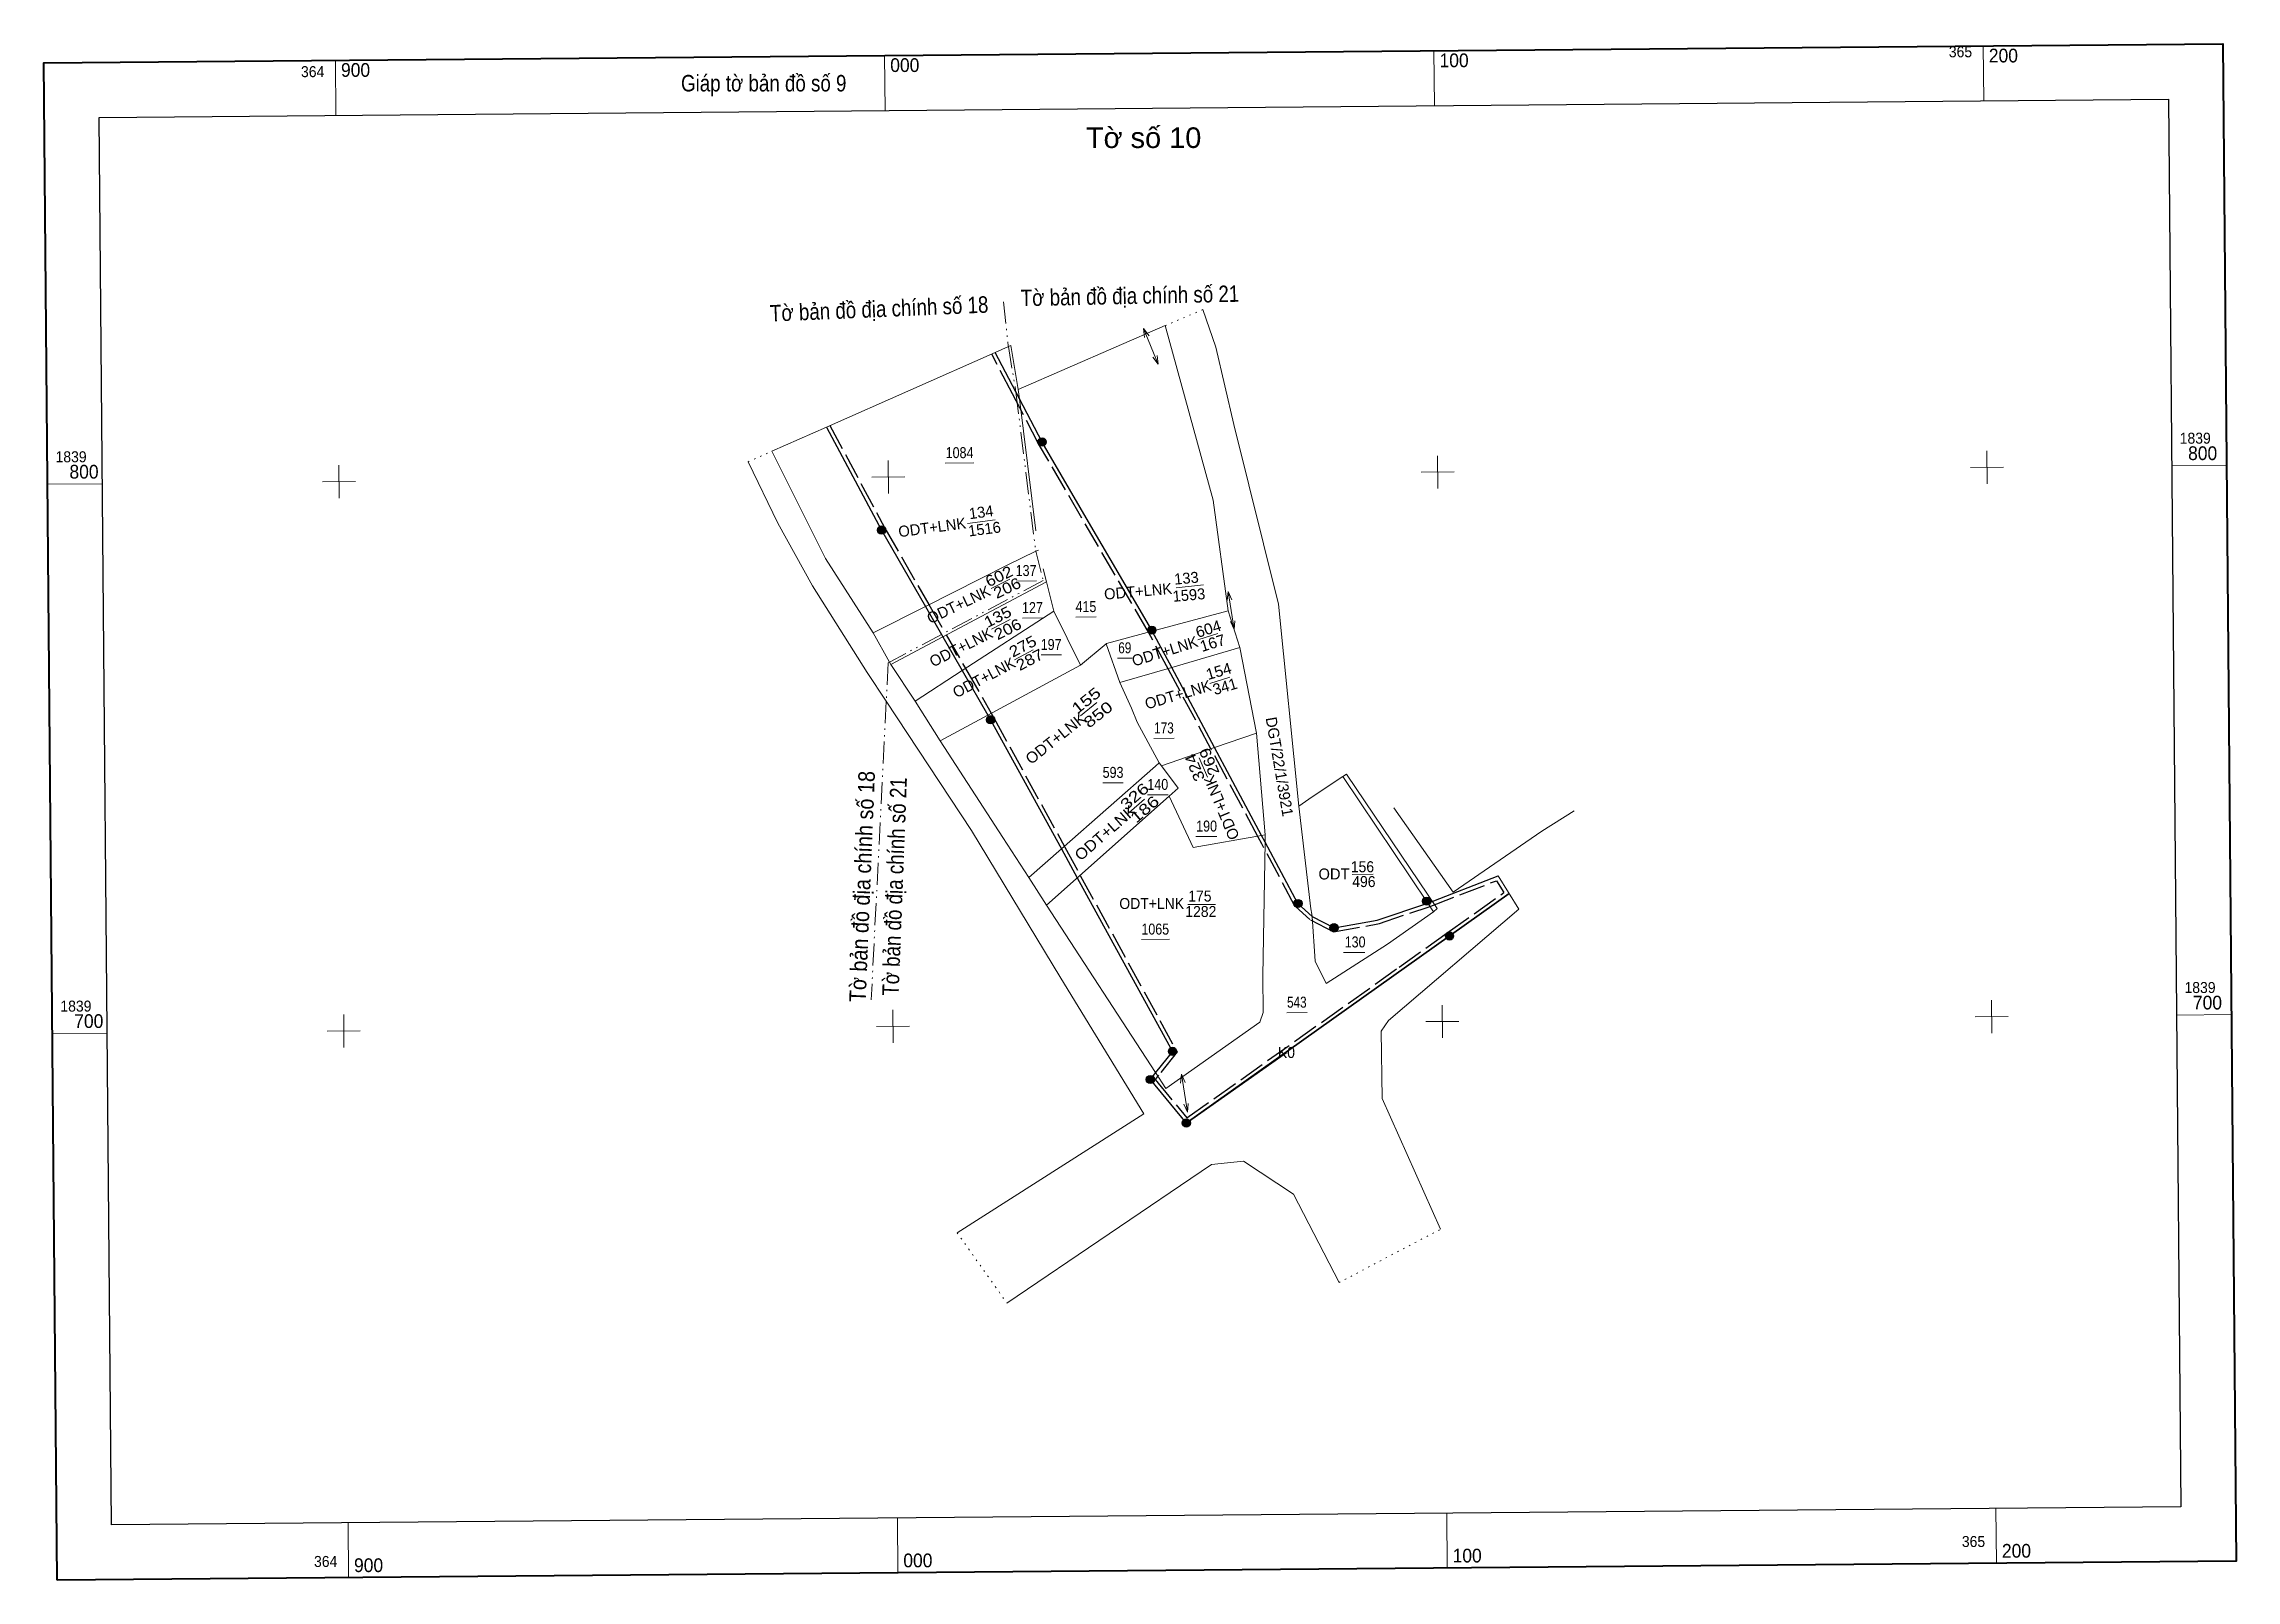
# Model space of a CAD drawing. Header units: metres. Extents: x 551407 to 552629, y 1839099 to 1839378.
# Drawn here: x 551407.5 to 551806.5, y 1839098.6 to 1839378.1 of the extents above; entities outside this region: 2.
import ezdxf
from ezdxf.enums import TextEntityAlignment as Align

# ---------------------------------------------------------------- set-up
doc = ezdxf.new("R2010")
doc.units = ezdxf.units.M
doc.header["$LTSCALE"] = 0.8
for name, pattern in [('DASH_DOUBLE_DOT', [9.2, 5, -1.2, 0.3, -1.2, 0.3, -1.2]), ('DOTTED', [1.5, 0.3, -1.2]), ('LONG_DASHED', [7.5, 6, -1.5])]:
    doc.linetypes.add(name, pattern=pattern)
doc.layers.add('1', color=7, linetype='Continuous')
for name, color, linetype, lineweight in [('10', 7, 'Continuous', 13), ('13', 7, 'Continuous', 13), ('2', 7, 'Continuous', 13), ('21', 7, 'DASH_DOUBLE_DOT', 13), ('31', 7, 'Continuous', 13), ('49', 7, 'Continuous', 25), ('5', 7, 'Continuous', 13), ('50', 7, 'LONG_DASHED', 25), ('51', 7, 'Continuous', 25), ('52', 7, 'Continuous', 13), ('62', 7, 'Continuous', 25), ('63', 7, 'Continuous', 13), ('9', 7, 'Continuous', 13)]:
    doc.layers.add(name, color=color, linetype=linetype, lineweight=lineweight)

msp = doc.modelspace()

# ---------------------------------------------------------------- hatches: boundary and pattern name
at = {"layer": '51'}
for points in [[(551589.8909, 1839305.6884, 1), (551588.3909, 1839305.6884, 1)], [(551560.688, 1839289.6669, 1), (551559.188, 1839289.6669, 1)], [(551609.8654, 1839271.4613, 1), (551608.3654, 1839271.4613, 1)], [(551580.5251, 1839255.1487, 1), (551579.0251, 1839255.1487, 1)], [(551636.4738, 1839221.7259, 1), (551634.9738, 1839221.7259, 1)], [(551659.9, 1839222.14, 1), (551658.4, 1839222.14, 1)], [(551643.03, 1839217.3, 1), (551641.53, 1839217.3, 1)], [(551664.04, 1839215.8, 1), (551662.54, 1839215.8, 1)], [(551613.6246, 1839194.8126, 1), (551612.1246, 1839194.8126, 1)], [(551609.5803, 1839189.6985, 1), (551608.0803, 1839189.6985, 1)], [(551616.1481, 1839181.7678, 1), (551614.6481, 1839181.7678, 1)]]:
    msp.add_hatch(color=256, dxfattribs=at).paths.add_polyline_path(points)

# ---------------------------------------------------------------- linework, layer by layer
at = {"layer": '10', "linetype": 'DOTTED'}
for p, q in [((551611.55, 1839326.87), (551618.41, 1839329.8)), ((551535.64, 1839302.1), (551539.97, 1839304.01)), ((551573.69, 1839161.8), (551582.74, 1839149.02)), ((551643.21, 1839152.74), (551661.67, 1839162.46))]:
    msp.add_line(p, q, dxfattribs=at)
at = {"layer": '10'}
for p, q in [((551620.3, 1839295.12), (551623.02, 1839275)), ((551589.32, 1839282.64), (551589.92, 1839280.23)), ((551609.2, 1839271.29), (551623.02, 1839275)), ((551600.78, 1839269), (551596.13, 1839265.11)), ((551603.32, 1839261.91), (551600.78, 1839269)), ((551612.75, 1839264.66), (551625.16, 1839268.29)), ((551566.04, 1839258.56), (551561.62, 1839265.22)), ((551603.32, 1839261.91), (551612.75, 1839264.66)), ((551570.58, 1839251.32), (551566.04, 1839258.56)), ((551606.44, 1839254.74), (551610.46, 1839247.3)), ((551570.58, 1839251.32), (551581.98, 1839233.75)), ((551643.9, 1839244.8), (551644.52, 1839245.23)), ((551589.94, 1839221.4), (551612.3, 1839241.26)), ((551663.93, 1839223.76), (551653.19, 1839239.13)), ((551586.71, 1839226.45), (551581.98, 1839233.75)), ((551672.14, 1839226.73), (551675.93, 1839220.66)), ((551652, 1839214.34), (551660.38, 1839220.23)), ((551660.38, 1839220.23), (551661.03, 1839220.81)), ((551652, 1839214.34), (551640.84, 1839207.18))]:
    msp.add_line(p, q, dxfattribs=at)
at = {"layer": '10', "lineweight": 25}
msp.add_line((551650.13, 1839218.68), (551659.33, 1839221.79), dxfattribs=at)
at = {"layer": '10'}
for points in [[(551618.41, 1839329.8), (551620.79, 1839322.93), (551624.04, 1839308.89), (551632.18, 1839276.19), (551635.89, 1839239.46)], [(551584.82, 1839315.25), (551611.55, 1839326.87), (551620.3, 1839295.12)], [(551558.39, 1839270.99), (551549.72, 1839284.49), (551539.97, 1839304.01), (551549.89, 1839308.4), (551580.62, 1839321.99), (551583.01, 1839323.06), (551583.48, 1839323.27), (551584.82, 1839315.25)], [(551584.82, 1839315.25), (551585.04, 1839313.53), (551588, 1839289.52)], [(551535.64, 1839302.1), (551541.08, 1839290.92), (551547.38, 1839279.51), (551557.33, 1839263.76), (551560.79, 1839258.53), (551576.32, 1839234.99), (551592.57, 1839208.15), (551607.69, 1839183.47), (551573.69, 1839161.8)], [(551558.39, 1839270.99), (551567.9, 1839275.79), (551582.9, 1839283.37), (551588.01, 1839285.82), (551588.47, 1839286.04)], [(551561.62, 1839265.22), (551571.09, 1839270.24), (551589.92, 1839280.23)], [(551589.92, 1839280.23), (551591.26, 1839274.9), (551596.13, 1839265.11)], [(551566.04, 1839258.56), (551574.61, 1839264.12), (551591.26, 1839274.9)], [(551623.02, 1839275), (551625.16, 1839268.29), (551628.17, 1839252.73), (551629.77, 1839234.23)], [(551561.62, 1839265.22), (551561.37, 1839265.66), (551558.39, 1839270.99)], [(551600.78, 1839269), (551600.84, 1839269.04), (551609.2, 1839271.29)], [(551570.58, 1839251.32), (551579.27, 1839256.02), (551596.13, 1839265.11)], [(551606.44, 1839254.74), (551605.39, 1839257.26), (551603.32, 1839261.91)], [(551610.88, 1839246.75), (551620.54, 1839250.09), (551628.17, 1839252.73)], [(551586.71, 1839226.45), (551592.65, 1839231.66), (551609.79, 1839246.71)], [(551609.79, 1839246.71), (551610.46, 1839247.3), (551610.88, 1839246.75)], [(551610.88, 1839246.75), (551613.9, 1839242.68), (551612.3, 1839241.26)], [(551659.33, 1839221.79), (551643.9, 1839244.8), (551638.3, 1839241.16), (551635.89, 1839239.46)], [(551629.77, 1839234.23), (551629.09, 1839234.11), (551616.64, 1839231.89), (551612.3, 1839241.26)], [(551635.89, 1839239.46), (551638.05, 1839220.75), (551638.24, 1839219.78), (551638.32, 1839219.34)], [(551685.98, 1839238.58), (551680.09, 1839234.9), (551663.93, 1839223.76)], [(551629.77, 1839234.23), (551629.74, 1839232.89), (551629.33, 1839208.58), (551629.39, 1839201.87), (551628.8, 1839200.11), (551611.69, 1839188.06), (551609.81, 1839190.94), (551589.97, 1839221.43)], [(551586.71, 1839226.45), (551589.94, 1839221.4), (551589.97, 1839221.43)], [(551675.93, 1839220.66), (551652.19, 1839200.4), (551650.87, 1839198.48), (551651.04, 1839186.24), (551661.67, 1839162.46)], [(551638.32, 1839219.34), (551638.84, 1839211.2), (551640.84, 1839207.18)], [(551582.74, 1839149.02), (551619.97, 1839174.25), (551625.82, 1839174.81), (551634.93, 1839168.82), (551643.21, 1839152.74)]]:
    msp.add_lwpolyline(points, dxfattribs=at)
at = {"layer": '13'}
for p, q in [((551575.58, 1839290.84), (551580.61, 1839291.55)), ((551579.85, 1839279.07), (551583.29, 1839280.75)), ((551613.53, 1839279.19), (551618.55, 1839279.68)), ((551579.94, 1839271.62), (551583.34, 1839273.37)), ((551617.47, 1839269.67), (551621.12, 1839270.84)), ((551584.12, 1839266.07), (551587.5, 1839267.89)), ((551619.7, 1839261.78), (551623.33, 1839262.88)), ((551596.16, 1839255.87), (551599.13, 1839258.27)), ((551619.22, 1839244.73), (551617.72, 1839248.25)), ((551604.92, 1839238.2), (551607.79, 1839240.73)), ((551645.57, 1839227.01), (551649.42, 1839227.04)), ((551615.68, 1839221.52), (551620.72, 1839221.56))]:
    msp.add_line(p, q, dxfattribs=at)
at = {"layer": '2'}
for p, q in [((551610.28, 1839319.88), (551607.61, 1839326.36)), ((551607.61, 1839326.36), (551607.81, 1839324.73)), ((551607.61, 1839326.36), (551608.62, 1839325.04)), ((551610.28, 1839319.88), (551609.32, 1839321.14)), ((551610.28, 1839319.88), (551610.07, 1839321.45)), ((551623.02, 1839278.51), (551622.83, 1839276.87)), ((551624.08, 1839271.59), (551623.02, 1839278.51)), ((551623.02, 1839278.51), (551623.69, 1839276.98)), ((551624.08, 1839271.59), (551623.44, 1839273.03)), ((551624.08, 1839271.59), (551624.25, 1839273.16))]:
    msp.add_line(p, q, dxfattribs=at)
at = {"layer": '21'}
for points in [[(551582.12, 1839331.23), (551582.98, 1839323.21), (551583.01, 1839323.06)], [(551583.01, 1839323.06), (551584.32, 1839315.18), (551584.37, 1839314.81)], [(551584.37, 1839314.81), (551587.98, 1839285.95), (551588.01, 1839285.82)], [(551588.01, 1839285.82), (551589.34, 1839280.48), (551570.85, 1839270.67), (551561.37, 1839265.66)], [(551561.37, 1839265.66), (551561.13, 1839265.53), (551560.79, 1839258.53), (551558.05, 1839204.19)]]:
    msp.add_lwpolyline(points, dxfattribs=at)
at = {"layer": '31'}
msp.add_line((551644.52, 1839245.23), (551661.03, 1839220.81), dxfattribs=at)
msp.add_lwpolyline([(551660.38, 1839220.23), (551659.33, 1839221.79), (551643.9, 1839244.8)], dxfattribs=at)
at = {"layer": '49'}
for p, q in [((551601.56, 1839284.41), (551597.61, 1839291.18)), ((551635.72, 1839221.72), (551629.74, 1839232.89)), ((551592.65, 1839231.66), (551595.55, 1839226.38)), ((551659.33, 1839221.79), (551672.14, 1839226.73)), ((551635.72, 1839221.72), (551638.32, 1839219.34)), ((551638.32, 1839219.34), (551642.28, 1839217.3)), ((551642.28, 1839217.3), (551650.13, 1839218.68))]:
    msp.add_line(p, q, dxfattribs=at)
at = {"layer": '49', "linetype": 'LONG_DASHED'}
for p in [(551671.85, 1839225.87), (551662.88, 1839216.37)]:
    msp.add_line(p, (551673.2, 1839223.71), dxfattribs=at)
at = {"layer": '49', "lineweight": 35}
msp.add_line((551615.39, 1839181.76), (551674.15, 1839223.52), dxfattribs=at)
at = {"layer": '49'}
for points in [[(551585.04, 1839313.53), (551584.37, 1839314.81), (551580.62, 1839321.99)], [(551597.61, 1839291.18), (551589.14, 1839305.68), (551585.04, 1839313.53)], [(551549.89, 1839308.4), (551559.93, 1839289.66), (551567.9, 1839275.79)], [(551609.2, 1839271.29), (551609.11, 1839271.46), (551601.55, 1839284.41)], [(551567.9, 1839275.79), (551570.85, 1839270.67), (551571.09, 1839270.24), (551574.61, 1839264.12), (551579.27, 1839256.02)], [(551629.74, 1839232.89), (551629.09, 1839234.11), (551620.54, 1839250.09), (551612.75, 1839264.66), (551609.2, 1839271.29)], [(551579.27, 1839256.02), (551579.77, 1839255.14), (551592.65, 1839231.66)], [(551595.55, 1839226.38), (551612.87, 1839194.81), (551609.81, 1839190.94)], [(551609.81, 1839190.94), (551608.83, 1839189.69), (551615.39, 1839181.76)]]:
    msp.add_lwpolyline(points, dxfattribs=at)
at = {"layer": '5'}
for p, q in [((551571.52, 1839301.85), (551576.74, 1839301.9)), ((551584.4, 1839280.4), (551588.11, 1839280.43)), ((551585.56, 1839273.65), (551589.27, 1839273.68)), ((551595.27, 1839273.84), (551598.98, 1839273.88)), ((551588.95, 1839266.94), (551592.66, 1839266.97)), ((551602.87, 1839266.34), (551605.51, 1839266.37)), ((551609.49, 1839251.76), (551613.2, 1839251.8)), ((551600.21, 1839243.67), (551603.91, 1839243.7)), ((551608.35, 1839241.48), (551612.07, 1839241.51)), ((551617.13, 1839233.9), (551620.96, 1839233.93)), ((551607.23, 1839215.15), (551612.32, 1839215.2)), ((551644.01, 1839212.81), (551647.87, 1839212.81)), ((551644.01, 1839212.81), (551647.87, 1839212.81)), ((551633.66, 1839201.85), (551637.37, 1839201.88))]:
    msp.add_line(p, q, dxfattribs=at)
at = {"layer": '5', "linetype": 'DOTTED'}
for p, q in [((552629.12, 1839222.37), (552628.68, 1839222.14)), ((552615.62, 1839174.94), (552622.8, 1839165.05))]:
    msp.add_line(p, q, dxfattribs=at)
at = {"layer": '5', "lineweight": 35}
msp.add_line((551615.39, 1839181.76), (551633.62, 1839194.62), dxfattribs=at)
at = {"layer": '50'}
for p, q in [((551583.75, 1839314.48), (551580, 1839321.67)), ((551568.51, 1839276.14), (551571.45, 1839271.02)), ((551571.7, 1839270.59), (551575.22, 1839264.46)), ((551612.13, 1839264.33), (551608.58, 1839270.96)), ((551575.22, 1839264.46), (551579.88, 1839256.36)), ((551619.93, 1839249.77), (551612.13, 1839264.33)), ((551628.48, 1839233.78), (551619.93, 1839249.77)), ((551629.13, 1839232.56), (551628.48, 1839233.78)), ((551635.17, 1839221.26), (551629.13, 1839232.56)), ((551593.27, 1839232), (551596.16, 1839226.71)), ((551659.58, 1839221.14), (551671.85, 1839225.87)), ((551635.25, 1839221.2), (551637.85, 1839218.82)), ((551650.38, 1839218.03), (551659.58, 1839221.14)), ((551638, 1839218.72), (551642.17, 1839216.57)), ((551642.17, 1839216.57), (551650.25, 1839217.99)), ((551654.13, 1839210.13), (551662.88, 1839216.37))]:
    msp.add_line(p, q, dxfattribs=at)
for points in [[(551608.58, 1839270.95), (551608.5, 1839271.11), (551588.52, 1839305.35), (551584.42, 1839313.2), (551583.75, 1839314.48)], [(551550.51, 1839308.73), (551560.55, 1839290), (551568.51, 1839276.14)], [(551579.88, 1839256.36), (551580.38, 1839255.49), (551593.27, 1839232)], [(551596.16, 1839226.71), (551613.71, 1839194.73), (551610.37, 1839190.51)], [(551610.36, 1839190.51), (551609.73, 1839189.7), (551615.51, 1839182.71), (551654.13, 1839210.13)]]:
    msp.add_lwpolyline(points, dxfattribs=at)
at = {"layer": '51'}
for centre in [(551589.1409, 1839305.6884), (551559.938, 1839289.6669), (551609.1154, 1839271.4613), (551579.7751, 1839255.1487), (551635.7238, 1839221.7259), (551659.15, 1839222.14), (551642.28, 1839217.3), (551663.29, 1839215.8), (551612.8746, 1839194.8126), (551608.8303, 1839189.6985), (551615.3981, 1839181.7678)]:
    msp.add_circle(centre, 0.75, dxfattribs=at)
at = {"layer": '52'}
msp.add_line((551549.89, 1839308.4), (551580.62, 1839321.99), dxfattribs=at)
at = {"layer": '62'}
msp.add_lwpolyline([(551417.55, 1839364.77), (551794.14, 1839368.06), (551796.38, 1839111.96), (551419.79, 1839108.67)], close=True, dxfattribs=at)
at = {"layer": '63'}
for p, q in [((551560.58, 1839366.02), (551560.49, 1839376.02)), ((551660.54, 1839366.89), (551660.46, 1839376.89)), ((551760.51, 1839367.77), (551760.42, 1839377.76)), ((551460.61, 1839365.15), (551460.52, 1839375.14)), ((551761.12, 1839298.09), (551761.07, 1839304.09)), ((551461.22, 1839295.47), (551461.16, 1839301.47)), ((551561.18, 1839296.34), (551561.13, 1839302.34)), ((551658.13, 1839300.19), (551664.13, 1839300.24)), ((551661.15, 1839297.22), (551661.1, 1839303.21)), ((551758.1, 1839301.06), (551764.09, 1839301.11)), ((551794.72, 1839301.38), (551804.72, 1839301.47)), ((551408.14, 1839298), (551418.13, 1839298.09)), ((551458.19, 1839298.44), (551464.19, 1839298.49)), ((551558.16, 1839299.31), (551564.16, 1839299.37)), ((551462.09, 1839195.5), (551462.04, 1839201.5)), ((551562.06, 1839196.37), (551562.01, 1839202.37)), ((551659, 1839200.22), (551665, 1839200.27)), ((551662.03, 1839197.25), (551661.97, 1839203.24)), ((551758.97, 1839201.09), (551764.97, 1839201.15)), ((551761.99, 1839198.12), (551761.94, 1839204.12)), ((551795.6, 1839201.41), (551805.59, 1839201.5)), ((551409.01, 1839198.03), (551419.01, 1839198.12)), ((551459.06, 1839198.47), (551465.06, 1839198.52)), ((551559.03, 1839199.35), (551565.03, 1839199.4)), ((551462.93, 1839099.05), (551462.85, 1839109.05)), ((551562.9, 1839099.92), (551562.81, 1839109.92)), ((551662.87, 1839100.8), (551662.78, 1839110.79)), ((551762.84, 1839101.67), (551762.75, 1839111.67))]:
    msp.add_line(p, q, dxfattribs=at)
at = {"layer": '63', "lineweight": 40}
msp.add_lwpolyline([(551409.88, 1839098.59), (551407.47, 1839374.68), (551804.05, 1839378.15), (551806.46, 1839102.05)], close=True, dxfattribs=at)
at = {"layer": '63', "lineweight": 25}
msp.add_lwpolyline([(551419.79, 1839108.67), (551417.55, 1839364.77), (551794.14, 1839368.06), (551796.38, 1839111.96)], close=True, dxfattribs=at)
at = {"layer": '9'}
for p, q in [((551614.53, 1839190.67), (551614.34, 1839189.04)), ((551615.59, 1839183.75), (551614.53, 1839190.67)), ((551614.53, 1839190.67), (551615.2, 1839189.15)), ((551615.59, 1839183.75), (551614.95, 1839185.2)), ((551615.59, 1839183.75), (551615.76, 1839185.33))]:
    msp.add_line(p, q, dxfattribs=at)

# ---------------------------------------------------------------- texts
at = {"layer": '1', "width": 0.95}
msp.add_text('K0', height=2, dxfattribs=at).set_placement((551633.615, 1839193.61), align=Align.CENTER)
at = {"layer": '13'}
for s, rotation, p in [('134', 7.561, (551578.1834, 1839291.9338)), ('ODT+LNK ', 7.561, (551569.6484, 1839289.2253)), ('1516', 7.561, (551578.7884, 1839288.8787)), ('133', 5.01, (551615.4977, 1839279.9318)), ('ODT+LNK ', 25.533, (551574.729, 1839275.3686)), ('ODT+LNK ', 5.01, (551607.0727, 1839277.5669)), ('1593', 5.01, (551615.9577, 1839276.8666)), ('ODT+LNK ', 26.711, (551575.1755, 1839267.6321)), ('ODT+LNK ', 17.345, (551612.1419, 1839266.7851)), ('ODT+LNK ', 27.834, (551579.3681, 1839262.1222)), ('ODT+LNK ', 16.353, (551614.5184, 1839258.8711)), ('341', 16.353, (551622.7084, 1839260.2545)), ('DGT/22/1/3921', 279.773, (551631.3724, 1839246.4597)), ('ODT+LNK ', 112.552, (551622.5939, 1839239.9015))]:
    msp.add_text(s, height=2, rotation=rotation, dxfattribs=at).set_placement(p, align=Align.CENTER)
for s, height, rotation, width, p in [('602', 1.999, 25.533, 1.15, (551581.7391, 1839280.353)), ('206', 2, 25.533, 1.15, (551583.209, 1839278.233)), ('135', 2, 26.711, 1.15, (551581.5205, 1839272.9977)), ('206', 2, 26.711, 1.15, (551583.3355, 1839270.7501)), ('604', 2, 17.345, 1.05, (551619.7069, 1839270.7374)), ('275', 2, 27.834, 1.15, (551586.0931, 1839267.6366)), ('167', 2, 17.345, 1.05, (551620.4769, 1839268.1705)), ('287', 2, 27.834, 1.15, (551587.3531, 1839265.1966)), ('154', 2, 16.353, 1.05, (551621.5734, 1839263.023)), ('155', 2, 38.505, 1.3, (551597.7924, 1839257.882)), ('ODT+LNK ', 2, 38.505, 1.05, (551592.5324, 1839251.2156)), ('850', 2, 38.505, 1.3, (551599.9624, 1839255.3158)), ('324', 2, 112.552, 1.15, (551617.8593, 1839246.8415)), ('269', 2, 112.552, 1.15, (551620.4952, 1839247.9015)), ('326', 2, 40.976, 1.3, (551606.6243, 1839240.4532)), ('186', 2, 40.976, 1.3, (551608.4793, 1839238.1275)), ('ODT+LNK', 2, 40.976, 1.1, (551601.2993, 1839233.8371))]:
    msp.add_text(s, height=height, rotation=rotation, dxfattribs=dict(at, width=width)).set_placement(p, align=Align.CENTER)
at = {"layer": '13', "width": 0.95}
for s, p in [('156', (551647.45, 1839227.41)), ('496', (551647.71, 1839224.71)), ('ODT+LNK ', (551609.45, 1839220.72)), ('1282', (551618.035, 1839219.26)), ('175', (551617.865, 1839222.07))]:
    msp.add_text(s, height=2, dxfattribs=at).set_placement(p, align=Align.CENTER)
at = {"layer": '13'}
msp.add_text('ODT', height=2, dxfattribs=at).set_placement((551642.275, 1839226.09), align=Align.CENTER)
at = {"layer": '2', "width": 0.85}
msp.add_text('Giáp tờ bản đồ số 9', height=3, dxfattribs=at).set_placement((551538.485, 1839369.49), align=Align.CENTER)
at = {"layer": '21'}
for s, rotation, width, p in [('Tờ bản đồ địa chính số 18', 2.372, 0.85, (551559.5529, 1839328.4285)), ('Tờ bản đồ địa chính số 21', 1.177, 0.85, (551605.1692, 1839330.8134)), ('Tờ bản đồ địa chính số 18', 87.676, 0.9, (551557.8843, 1839224.7392)), ('Tờ bản đồ địa chính số 21', 87.813, 0.85, (551563.7913, 1839224.7528))]:
    msp.add_text(s, height=3, rotation=rotation, dxfattribs=dict(at, width=width)).set_placement(p, align=Align.CENTER)
at = {"layer": '5'}
for s, width, p in [('1084', 0.85, (551574.125, 1839302.76)), ('137', 0.85, (551586.23, 1839281.31)), ('127', 0.85, (551587.39, 1839274.56)), ('415', 0.85, (551597.125, 1839274.75)), ('197', 0.85, (551590.79, 1839267.85)), ('69', 0.8, (551604.195, 1839267.25)), ('173', 0.8, (551611.325, 1839252.67)), ('593', 0.85, (551602.06, 1839244.58)), ('140', 0.85, (551610.2, 1839242.39)), ('190', 0.85, (551619.085, 1839234.81)), ('1065', 0.85, (551609.745, 1839216.06)), ('130', 0.85, (551646.115, 1839213.72)), ('130', 0.85, (551646.115, 1839213.72)), ('543', 0.8, (551635.505, 1839202.76))]:
    msp.add_text(s, height=2, dxfattribs=dict(at, width=width)).set_placement(p, align=Align.CENTER)
at = {"layer": '63', "width": 0.95}
for s, height, p in [('100', 2.5, (551661.48, 1839373.9)), ('200', 2.5, (551761.45, 1839374.77)), ('900', 2.5, (551461.55, 1839372.15)), ('000', 2.5, (551561.51, 1839373.03)), ('1839', 2, (551409.6, 1839302.01)), ('1839', 2, (551796.19, 1839305.39)), ('800', 2.5, (551797.71, 1839302.41)), ('800', 2.5, (551412.13, 1839299.04)), ('1839', 2, (551797.06, 1839205.43)), ('700', 2.5, (551798.59, 1839202.44)), ('1839', 2, (551410.48, 1839202.05)), ('700', 2.5, (551413, 1839199.07)), ('200', 2.5, (551763.83, 1839102.68)), ('900', 2.5, (551463.92, 1839100.06)), ('000', 2.5, (551563.89, 1839100.93)), ('100', 2.5, (551663.86, 1839101.81))]:
    msp.add_text(s, height=height, dxfattribs=at).set_placement(p)
for s, p in [('365', (551758.41, 1839375.71)), ('364', (551458.51, 1839372.09)), ('365', (551760.78, 1839104.62)), ('364', (551460.88, 1839100.99))]:
    msp.add_text(s, height=2, dxfattribs=at).set_placement(p, align=Align.RIGHT)
at = {"layer": '63', "width": 1.05}
msp.add_text('Tờ số 10', height=3.75, dxfattribs=at).set_placement((551607.625, 1839359.2), align=Align.CENTER)

doc.saveas('drawing.dxf')
